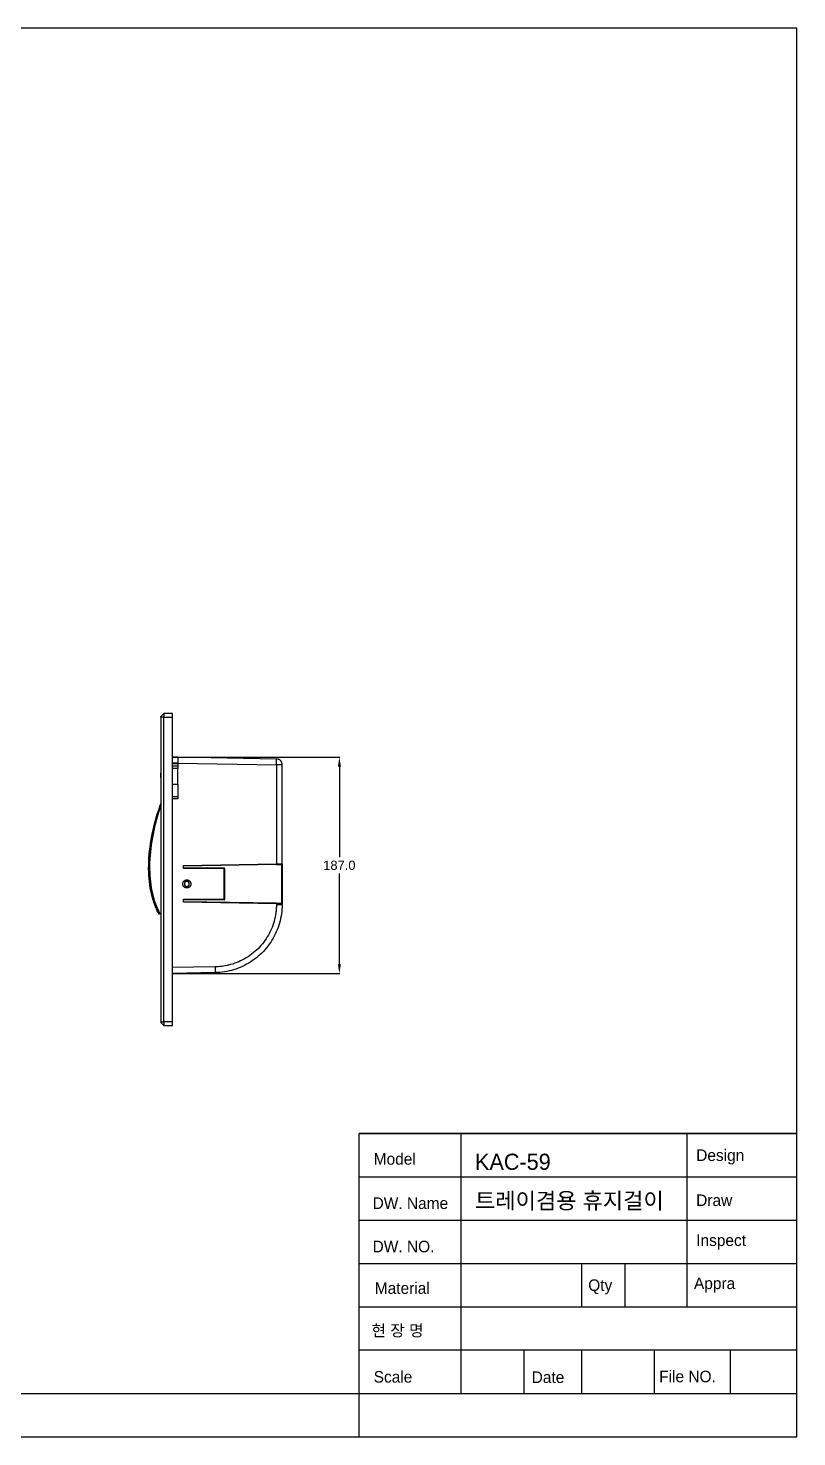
# Model space of a CAD drawing. Header units: millimetres. Extents: x 3033 to 4363, y 230 to 1450.
# Drawn here: x 3698 to 4363, y 230 to 1450 of the extents above; entities that cross this region are included whole.
import ezdxf

# ---------------------------------------------------------------- set-up
doc = ezdxf.new("R2010")
doc.units = ezdxf.units.MM
doc.header["$MEASUREMENT"] = 0
for name, color, linetype in [('____', 5, 'Continuous'), ('Default', 7, 'Continuous'), ('LAYER 10', 2, 'Continuous'), ('TEX', 70, 'Continuous')]:
    doc.layers.add(name, color=color, linetype=linetype)
doc.styles.add('Arial', font='arial.ttf')
doc.dimstyles.new('Dimension Style 01', dxfattribs={"dimtxt": 8, "dimasz": 8, "dimexe": 0.5, "dimexo": 0.5, "dimgap": 3, "dimtad": 1, "dimtih": 1, "dimtoh": 1, "dimdec": 1, "dimzin": 1, "dimdsep": 46, "dimtxsty": 'Arial', "dimcen": 0.5, "dimadec": 1, "dimazin": 0, "dimtfac": 1, "dimtdec": 1, "dimtix": 1, "dimtmove": 0, "dimatfit": 3, "dimfxl": 1, "dimtolj": 1, "dimtzin": 1, "dimarcsym": 0})

# ---------------------------------------------------------------- blocks, each defined once
blk = doc.blocks.new('*D4')
at = {"layer": 'Default', "color": 0, "lineweight": -2, "transparency": 16777216}
for p, q in [((3823.5, 818.5), (3967.8, 818.5)), ((3967.3, 810.5), (3967.3, 732)), ((3967.3, 639.4), (3967.3, 717.9)), ((3823.5, 631.4), (3967.8, 631.4))]:
    blk.add_line(p, q, dxfattribs=at)
at = {"layer": 'Default', "color": 0, "transparency": 16777216}
for points in [[(3966, 810.5), (3968.7, 810.5), (3967.3, 818.5)], [(3966, 639.4), (3968.7, 639.4), (3967.3, 631.4)]]:
    blk.add_solid(points, dxfattribs=at)
at = {"layer": 'Defpoints', "color": 0, "transparency": 16777216}
for p in [(3823, 818.5), (3823, 631.4), (3967.3, 631.4)]:
    blk.add_point(p, dxfattribs=at)
at = {"layer": 'Default', "color": 0, "transparency": 16777216, "insert": (3967.3, 725), "char_height": 8, "attachment_point": 5, "style": 'Arial'}
blk.add_mtext('\\A1;187.0', dxfattribs=at)

msp = doc.modelspace()

# ---------------------------------------------------------------- linework, layer by layer
at = {"layer": '____'}
for p, q in [((4363.09, 1449.66), (3033.09, 1449.66)), ((4363.09, 230.27), (4363.09, 1449.66)), ((3984.36, 230.27), (3984.36, 492.77)), ((3984.36, 492.77), (4363.09, 492.77)), ((4363.09, 492.77), (3984.36, 492.77)), ((3033.09, 230.27), (4363.09, 230.27))]:
    msp.add_line(p, q, dxfattribs=at)
at = {"layer": 'LAYER 10'}
for p, q in [((3812.97, 853.6), (3812.98, 853.63)), ((3812.97, 853.56), (3812.97, 853.6)), ((3812.98, 853.63), (3812.99, 853.66)), ((3812.99, 853.7), (3813, 853.73)), ((3812.99, 853.66), (3812.99, 853.7)), ((3813, 853.73), (3813.01, 853.76)), ((3813.01, 853.76), (3813.02, 853.79)), ((3813.02, 853.79), (3813.03, 853.83)), ((3813.03, 853.83), (3813.05, 853.86)), ((3813.05, 853.86), (3813.06, 853.89)), ((3813.06, 853.89), (3813.08, 853.92)), ((3813.08, 853.92), (3813.09, 853.95)), ((3813.09, 853.95), (3813.11, 853.98)), ((3813.11, 853.98), (3813.13, 854.01)), ((3813.13, 854.01), (3813.15, 854.04)), ((3813.15, 854.04), (3813.17, 854.06)), ((3813.17, 854.06), (3813.19, 854.09)), ((3813.19, 854.09), (3813.21, 854.12)), ((3813.21, 854.12), (3813.23, 854.14)), ((3813.23, 854.14), (3813.26, 854.17)), ((3813.26, 854.17), (3815.46, 856.37)), ((3813.26, 853.37), (3813.26, 854.17)), ((3815.46, 856.37), (3815.47, 853.37)), ((3822.97, 856.37), (3815.47, 856.37)), ((3822.97, 853.37), (3822.97, 856.37)), ((3812.97, 853.53), (3812.97, 853.56)), ((3812.97, 853.49), (3812.97, 853.53)), ((3812.97, 853.46), (3812.97, 853.49)), ((3812.97, 853.37), (3812.97, 853.46)), ((3812.97, 853.37), (3812.97, 589.37)), ((3813.26, 853.37), (3812.97, 853.37)), ((3813.26, 589.37), (3813.26, 853.37)), ((3815.47, 853.37), (3813.26, 853.37)), ((3815.47, 589.37), (3815.47, 853.37)), ((3815.47, 853.37), (3822.97, 853.37)), ((3822.97, 589.37), (3822.97, 853.37)), ((3827.5, 818.48), (3822.97, 818.55)), ((3822.97, 818.48), (3827.5, 818.48)), ((3912.84, 816.99), (3827.5, 818.48)), ((3827.5, 818.48), (3827.52, 817.3)), ((3827.52, 816.99), (3827.5, 813.48)), ((3827.52, 817.3), (3827.52, 817.03)), ((3827.52, 817.03), (3827.52, 817.01)), ((3827.52, 817.01), (3827.52, 816.99)), ((3827.5, 813.48), (3822.97, 813.48)), ((3822.97, 813.08), (3827.5, 813.08)), ((3822.97, 811.08), (3827.5, 811.08)), ((3827.5, 808.68), (3822.97, 808.68)), ((3827.5, 813.48), (3912.84, 811.99)), ((3827.5, 813.08), (3827.5, 813.48)), ((3827.5, 813.08), (3827.5, 811.08)), ((3827.5, 811.08), (3827.5, 808.68)), ((3827.5, 795.27), (3827.5, 808.68)), ((3912.84, 811.99), (3912.84, 816.99)), ((3913.14, 816.97), (3912.84, 816.99)), ((3917.75, 811.99), (3912.84, 811.99)), ((3912.84, 811.99), (3912.84, 726.14)), ((3913.43, 816.94), (3913.14, 816.97)), ((3913.57, 816.92), (3913.43, 816.94)), ((3913.71, 816.9), (3913.57, 816.92)), ((3913.85, 816.88), (3913.71, 816.9)), ((3913.98, 816.86), (3913.85, 816.88)), ((3914.12, 816.83), (3913.98, 816.86)), ((3914.25, 816.8), (3914.12, 816.83)), ((3914.37, 816.77), (3914.25, 816.8)), ((3914.5, 816.74), (3914.37, 816.77)), ((3914.62, 816.7), (3914.5, 816.74)), ((3914.74, 816.67), (3914.62, 816.7)), ((3914.86, 816.63), (3914.74, 816.67)), ((3914.98, 816.58), (3914.86, 816.63)), ((3915.09, 816.54), (3914.98, 816.58)), ((3915.2, 816.5), (3915.09, 816.54)), ((3915.31, 816.45), (3915.2, 816.5)), ((3915.42, 816.4), (3915.31, 816.45)), ((3915.52, 816.34), (3915.42, 816.4)), ((3915.62, 816.29), (3915.52, 816.34)), ((3915.72, 816.23), (3915.62, 816.29)), ((3915.82, 816.17), (3915.72, 816.23)), ((3915.92, 816.11), (3915.82, 816.17)), ((3916.01, 816.05), (3915.92, 816.11)), ((3916.1, 815.98), (3916.01, 816.05)), ((3916.18, 815.91), (3916.1, 815.98)), ((3916.27, 815.84), (3916.18, 815.91)), ((3916.35, 815.77), (3916.27, 815.84)), ((3916.43, 815.7), (3916.35, 815.77)), ((3916.51, 815.62), (3916.43, 815.7)), ((3916.59, 815.54), (3916.51, 815.62)), ((3916.66, 815.46), (3916.59, 815.54)), ((3916.73, 815.37), (3916.66, 815.46)), ((3916.8, 815.29), (3916.73, 815.37)), ((3916.86, 815.2), (3916.8, 815.29)), ((3916.93, 815.11), (3916.86, 815.2)), ((3916.99, 815.02), (3916.93, 815.11)), ((3917.05, 814.92), (3916.99, 815.02)), ((3917.11, 814.83), (3917.05, 814.92)), ((3917.16, 814.73), (3917.11, 814.83)), ((3917.21, 814.63), (3917.16, 814.73)), ((3917.26, 814.52), (3917.21, 814.63)), ((3917.31, 814.42), (3917.26, 814.52)), ((3917.35, 814.31), (3917.31, 814.42)), ((3917.39, 814.2), (3917.35, 814.31)), ((3917.43, 814.09), (3917.39, 814.2)), ((3917.47, 813.97), (3917.43, 814.09)), ((3917.51, 813.85), (3917.47, 813.97)), ((3917.54, 813.73), (3917.51, 813.85)), ((3917.57, 813.61), (3917.54, 813.73)), ((3917.6, 813.49), (3917.57, 813.61)), ((3917.62, 813.36), (3917.6, 813.49)), ((3917.65, 813.24), (3917.62, 813.36)), ((3917.67, 813.11), (3917.65, 813.24)), ((3917.69, 812.97), (3917.67, 813.11)), ((3917.7, 812.84), (3917.69, 812.97)), ((3917.72, 812.7), (3917.7, 812.84)), ((3917.73, 812.56), (3917.72, 812.7)), ((3917.74, 812.42), (3917.73, 812.56)), ((3917.74, 812.28), (3917.74, 812.42)), ((3917.75, 811.99), (3917.74, 812.28)), ((3917.75, 726.22), (3917.75, 811.99)), ((3812.96, 804.66), (3812.96, 804.78)), ((3812.96, 801.09), (3812.96, 804.66)), ((3812.96, 800.94), (3812.96, 801.09)), ((3822.97, 795.27), (3827.5, 795.27)), ((3827.5, 795.27), (3827.5, 784.66)), ((3822.97, 784.66), (3827.5, 784.66)), ((3827.5, 782.66), (3822.97, 782.66)), ((3827.5, 784.66), (3827.5, 782.66)), ((3809.76, 769.49), (3808.8, 766.34)), ((3808.86, 765.99), (3809.81, 769.13)), ((3809.05, 764.92), (3810.91, 771.12)), ((3810.94, 770.74), (3809.11, 764.55)), ((3810.78, 772.63), (3809.76, 769.49)), ((3809.81, 769.13), (3810.81, 772.25)), ((3812.97, 778.81), (3810.78, 772.63)), ((3810.81, 772.25), (3812.97, 778.42)), ((3810.91, 771.12), (3812.97, 777.24)), ((3812.97, 776.84), (3810.94, 770.74)), ((3806.26, 756.79), (3805.54, 753.59)), ((3805.66, 753.29), (3806.37, 756.47)), ((3807.05, 759.98), (3806.26, 756.79)), ((3806.37, 756.47), (3807.14, 759.65)), ((3806.68, 755.51), (3807.41, 758.66)), ((3807.5, 758.31), (3806.79, 755.19)), ((3807.89, 763.17), (3807.05, 759.98)), ((3807.14, 759.65), (3807.97, 762.83)), ((3807.41, 758.66), (3808.2, 761.79)), ((3808.28, 761.44), (3807.5, 758.31)), ((3808.8, 766.34), (3807.89, 763.17)), ((3807.97, 762.83), (3808.86, 765.99)), ((3808.2, 761.79), (3809.05, 764.92)), ((3809.11, 764.55), (3808.28, 761.44)), ((3803.77, 744.02), (3803.32, 740.85)), ((3804.29, 747.2), (3803.77, 744.02)), ((3803.92, 743.76), (3804.43, 746.93)), ((3804.88, 750.4), (3804.29, 747.2)), ((3804.38, 742.98), (3804.86, 746.1)), ((3804.43, 746.93), (3805.01, 750.1)), ((3805, 745.82), (3804.53, 742.71)), ((3804.86, 746.1), (3805.4, 749.23)), ((3805.54, 753.59), (3804.88, 750.4)), ((3805.53, 748.93), (3805, 745.82)), ((3805.01, 750.1), (3805.66, 753.29)), ((3805.4, 749.23), (3806.01, 752.37)), ((3806.13, 752.06), (3805.53, 748.93)), ((3806.01, 752.37), (3806.68, 755.51)), ((3806.79, 755.19), (3806.13, 752.06)), ((3802.63, 734.58), (3802.39, 731.48)), ((3802.57, 731.28), (3802.8, 734.36)), ((3802.94, 737.7), (3802.63, 734.58)), ((3802.8, 734.36), (3803.11, 737.47)), ((3803.32, 740.85), (3802.94, 737.7)), ((3803.11, 737.47), (3803.48, 740.61)), ((3803.13, 730.72), (3803.34, 733.74)), ((3803.52, 733.52), (3803.32, 730.51)), ((3803.34, 733.74), (3803.62, 736.8)), ((3803.48, 740.61), (3803.92, 743.76)), ((3803.79, 736.56), (3803.52, 733.52)), ((3803.62, 736.8), (3803.96, 739.88)), ((3804.12, 739.63), (3803.79, 736.56)), ((3803.96, 739.88), (3804.38, 742.98)), ((3804.53, 742.71), (3804.12, 739.63)), ((3802.13, 725.39), (3802.11, 722.4)), ((3802.11, 722.4), (3802.16, 719.46)), ((3802.22, 728.41), (3802.13, 725.39)), ((3802.16, 719.46), (3802.29, 716.57)), ((3802.39, 731.48), (3802.22, 728.41)), ((3802.31, 722.26), (3802.33, 725.23)), ((3802.37, 719.34), (3802.31, 722.26)), ((3802.33, 725.23), (3802.41, 728.24)), ((3802.41, 728.24), (3802.57, 731.28)), ((3802.92, 724.77), (3802.99, 727.72)), ((3802.92, 721.86), (3802.92, 724.77)), ((3802.98, 718.99), (3802.92, 721.86)), ((3802.99, 727.72), (3803.13, 730.72)), ((3803.18, 727.54), (3803.12, 724.6)), ((3803.12, 724.6), (3803.12, 721.71)), ((3803.12, 721.71), (3803.19, 718.86)), ((3803.32, 730.51), (3803.18, 727.54)), ((3832.59, 724.74), (3912.84, 726.14)), ((3912.84, 725.64), (3832.59, 724.24)), ((3832.59, 722.13), (3832.59, 724.74)), ((3867.59, 722.63), (3832.59, 722.63)), ((3867.6, 722.13), (3832.59, 722.13)), ((3867.6, 722.13), (3867.59, 722.63)), ((3867.61, 722.63), (3867.59, 722.63)), ((3868.09, 722.13), (3867.6, 722.13)), ((3867.6, 695.63), (3867.6, 722.13)), ((3867.62, 722.63), (3867.61, 722.63)), ((3867.64, 722.63), (3867.62, 722.63)), ((3867.66, 722.63), (3867.64, 722.63)), ((3867.68, 722.62), (3867.66, 722.63)), ((3867.69, 722.62), (3867.68, 722.62)), ((3867.71, 722.62), (3867.69, 722.62)), ((3867.73, 722.61), (3867.71, 722.62)), ((3867.74, 722.61), (3867.73, 722.61)), ((3867.76, 722.6), (3867.74, 722.61)), ((3867.78, 722.59), (3867.76, 722.6)), ((3867.79, 722.59), (3867.78, 722.59)), ((3867.81, 722.58), (3867.79, 722.59)), ((3867.82, 722.57), (3867.81, 722.58)), ((3867.84, 722.56), (3867.82, 722.57)), ((3867.85, 722.55), (3867.84, 722.56)), ((3867.87, 722.55), (3867.85, 722.55)), ((3867.88, 722.54), (3867.87, 722.55)), ((3867.9, 722.52), (3867.88, 722.54)), ((3867.91, 722.51), (3867.9, 722.52)), ((3867.92, 722.5), (3867.91, 722.51)), ((3867.94, 722.49), (3867.92, 722.5)), ((3867.95, 722.48), (3867.94, 722.49)), ((3867.96, 722.47), (3867.95, 722.48)), ((3867.97, 722.45), (3867.96, 722.47)), ((3867.98, 722.44), (3867.97, 722.45)), ((3867.99, 722.42), (3867.98, 722.44)), ((3868, 722.41), (3867.99, 722.42)), ((3868.01, 722.4), (3868, 722.41)), ((3868.02, 722.38), (3868.01, 722.4)), ((3868.03, 722.37), (3868.02, 722.38)), ((3868.04, 722.35), (3868.03, 722.37)), ((3868.05, 722.33), (3868.04, 722.35)), ((3868.05, 722.32), (3868.05, 722.33)), ((3868.06, 722.3), (3868.05, 722.32)), ((3868.06, 722.29), (3868.06, 722.3)), ((3868.07, 722.27), (3868.06, 722.29)), ((3868.07, 722.25), (3868.07, 722.27)), ((3868.08, 722.23), (3868.07, 722.25)), ((3868.08, 722.22), (3868.08, 722.23)), ((3868.08, 722.2), (3868.08, 722.22)), ((3868.09, 722.18), (3868.08, 722.2)), ((3868.09, 722.17), (3868.09, 722.18)), ((3868.09, 722.15), (3868.09, 722.17)), ((3868.09, 722.13), (3868.09, 722.15)), ((3868.09, 695.63), (3868.09, 722.13)), ((3912.84, 726.14), (3917.75, 726.22)), ((3912.84, 726.14), (3912.84, 726.14)), ((3912.84, 726.14), (3912.84, 725.64)), ((3912.84, 725.64), (3917, 725.71)), ((3917, 725.71), (3917.07, 725.71)), ((3917.07, 725.71), (3917.09, 725.71)), ((3917.09, 725.71), (3917.1, 725.71)), ((3917.1, 725.71), (3917.12, 725.71)), ((3917.12, 725.71), (3917.13, 725.71)), ((3917.13, 725.71), (3917.14, 725.71)), ((3917.14, 725.71), (3917.15, 725.71)), ((3917.15, 725.71), (3917.16, 725.71)), ((3917.16, 725.71), (3917.17, 725.71)), ((3917.17, 725.71), (3917.18, 725.71)), ((3917.18, 725.71), (3917.21, 725.72)), ((3917.21, 725.72), (3917.22, 725.72)), ((3917.22, 725.72), (3917.23, 725.72)), ((3917.24, 725.72), (3917.23, 725.72)), ((3917.25, 725.72), (3917.24, 725.72)), ((3917.25, 725.72), (3917.47, 725.77)), ((3917.26, 725.72), (3917.26, 692.05)), ((3917.47, 725.77), (3917.49, 725.77)), ((3917.49, 725.77), (3917.5, 725.78)), ((3917.5, 725.78), (3917.52, 725.79)), ((3917.52, 725.79), (3917.53, 725.8)), ((3917.53, 725.8), (3917.54, 725.81)), ((3917.54, 725.81), (3917.56, 725.82)), ((3917.56, 725.82), (3917.57, 725.83)), ((3917.57, 725.83), (3917.59, 725.84)), ((3917.59, 725.84), (3917.6, 725.86)), ((3917.6, 725.86), (3917.61, 725.87)), ((3917.61, 725.87), (3917.62, 725.88)), ((3917.62, 725.88), (3917.63, 725.89)), ((3917.63, 725.89), (3917.64, 725.91)), ((3917.64, 725.91), (3917.66, 725.92)), ((3917.66, 725.92), (3917.67, 725.94)), ((3917.67, 725.95), (3917.68, 725.97)), ((3917.67, 725.94), (3917.67, 725.95)), ((3917.68, 725.97), (3917.69, 725.98)), ((3917.69, 725.98), (3917.7, 726)), ((3917.7, 726), (3917.71, 726.01)), ((3917.71, 726.03), (3917.72, 726.05)), ((3917.71, 726.01), (3917.71, 726.03)), ((3917.72, 726.05), (3917.73, 726.06)), ((3917.73, 726.08), (3917.74, 726.1)), ((3917.73, 726.06), (3917.73, 726.08)), ((3917.74, 726.13), (3917.75, 726.15)), ((3917.74, 726.11), (3917.74, 726.13)), ((3917.74, 726.1), (3917.74, 726.11)), ((3917.75, 726.2), (3917.75, 726.22)), ((3917.75, 726.22), (3917.75, 691.62)), ((3917.75, 726.18), (3917.75, 726.2)), ((3917.75, 726.16), (3917.75, 726.18)), ((3917.75, 726.15), (3917.75, 726.16)), ((3802.29, 716.57), (3802.49, 713.74)), ((3802.5, 716.46), (3802.37, 719.34)), ((3802.49, 713.74), (3802.76, 710.96)), ((3802.7, 713.65), (3802.5, 716.46)), ((3802.97, 710.89), (3802.7, 713.65)), ((3802.76, 710.96), (3803.1, 708.25)), ((3803.31, 708.19), (3802.97, 710.89)), ((3803.12, 716.18), (3802.98, 718.99)), ((3803.1, 708.25), (3803.51, 705.6)), ((3803.33, 713.42), (3803.12, 716.18)), ((3803.19, 718.86), (3803.33, 716.06)), ((3803.72, 705.56), (3803.31, 708.19)), ((3803.33, 716.06), (3803.54, 713.32)), ((3803.6, 710.71), (3803.33, 713.42)), ((3803.54, 713.32), (3803.81, 710.63)), ((3803.94, 708.07), (3803.6, 710.71)), ((3803.81, 710.63), (3804.15, 708.01)), ((3804.34, 705.49), (3803.94, 708.07)), ((3804.15, 708.01), (3804.55, 705.45)), ((3831.84, 709), (3831.85, 709.12)), ((3831.84, 708.88), (3831.84, 709)), ((3831.84, 708.76), (3831.84, 708.88)), ((3831.85, 708.64), (3831.84, 708.76)), ((3831.85, 709.12), (3831.86, 709.25)), ((3831.86, 708.51), (3831.85, 708.64)), ((3831.86, 709.25), (3831.87, 709.37)), ((3831.87, 708.39), (3831.86, 708.51)), ((3831.87, 709.37), (3831.89, 709.49)), ((3831.89, 708.27), (3831.87, 708.39)), ((3831.89, 709.49), (3831.92, 709.61)), ((3831.92, 708.15), (3831.89, 708.27)), ((3831.92, 709.61), (3831.94, 709.73)), ((3831.94, 708.03), (3831.92, 708.15)), ((3831.94, 709.73), (3831.97, 709.85)), ((3831.97, 707.92), (3831.94, 708.03)), ((3831.97, 709.85), (3832.01, 709.96)), ((3832.01, 707.8), (3831.97, 707.92)), ((3832.01, 709.96), (3832.05, 710.08)), ((3832.05, 707.68), (3832.01, 707.8)), ((3832.05, 710.08), (3832.09, 710.19)), ((3832.09, 707.57), (3832.05, 707.68)), ((3832.09, 710.19), (3832.14, 710.3)), ((3832.14, 707.46), (3832.09, 707.57)), ((3832.14, 710.3), (3832.19, 710.42)), ((3832.19, 707.35), (3832.14, 707.46)), ((3832.19, 710.42), (3832.25, 710.52)), ((3832.25, 707.24), (3832.19, 707.35)), ((3832.25, 710.52), (3832.31, 710.63)), ((3832.31, 710.63), (3832.37, 710.74)), ((3832.37, 710.74), (3832.44, 710.84)), ((3832.44, 710.84), (3832.51, 710.94)), ((3832.51, 710.94), (3832.58, 711.04)), ((3832.58, 711.04), (3832.66, 711.13)), ((3832.66, 711.13), (3832.74, 711.22)), ((3832.74, 711.22), (3832.82, 711.31)), ((3832.82, 711.31), (3832.91, 711.4)), ((3832.91, 711.4), (3833, 711.48)), ((3833, 711.48), (3833.09, 711.56)), ((3833.09, 711.56), (3833.18, 711.64)), ((3833.18, 711.64), (3833.28, 711.71)), ((3833.2, 709.11), (3833.19, 709.03)), ((3833.19, 709.03), (3833.19, 708.96)), ((3833.19, 708.96), (3833.19, 708.88)), ((3833.19, 708.88), (3833.19, 708.81)), ((3833.19, 708.81), (3833.19, 708.73)), ((3833.19, 708.73), (3833.2, 708.66)), ((3833.21, 709.18), (3833.2, 709.11)), ((3833.2, 708.66), (3833.21, 708.58)), ((3833.22, 709.25), (3833.21, 709.18)), ((3833.21, 708.58), (3833.22, 708.51)), ((3833.24, 709.33), (3833.22, 709.25)), ((3833.22, 708.51), (3833.24, 708.44)), ((3833.25, 709.4), (3833.24, 709.33)), ((3833.24, 708.44), (3833.25, 708.37)), ((3833.27, 709.47), (3833.25, 709.4)), ((3833.25, 708.37), (3833.27, 708.29)), ((3833.29, 709.55), (3833.27, 709.47)), ((3833.27, 708.29), (3833.29, 708.22)), ((3833.28, 711.71), (3833.38, 711.78)), ((3833.32, 709.62), (3833.29, 709.55)), ((3833.29, 708.22), (3833.32, 708.15)), ((3833.35, 709.69), (3833.32, 709.62)), ((3833.32, 708.15), (3833.34, 708.08)), ((3833.34, 708.08), (3833.37, 708.02)), ((3833.38, 709.76), (3833.35, 709.69)), ((3833.37, 708.02), (3833.4, 707.95)), ((3833.38, 711.78), (3833.48, 711.85)), ((3833.41, 709.82), (3833.38, 709.76)), ((3833.4, 707.95), (3833.44, 707.88)), ((3833.44, 709.89), (3833.41, 709.82)), ((3833.48, 709.96), (3833.44, 709.89)), ((3833.44, 707.88), (3833.47, 707.82)), ((3833.47, 707.82), (3833.51, 707.75)), ((3833.48, 711.85), (3833.59, 711.91)), ((3833.52, 710.02), (3833.48, 709.96)), ((3833.51, 707.75), (3833.55, 707.69)), ((3833.56, 710.08), (3833.52, 710.02)), ((3833.55, 707.69), (3833.59, 707.63)), ((3833.6, 710.14), (3833.56, 710.08)), ((3833.59, 711.91), (3833.7, 711.97)), ((3833.59, 707.63), (3833.64, 707.57)), ((3833.64, 710.2), (3833.6, 710.14)), ((3833.69, 710.26), (3833.64, 710.2)), ((3833.64, 707.57), (3833.68, 707.51)), ((3833.68, 707.51), (3833.73, 707.46)), ((3833.74, 710.32), (3833.69, 710.26)), ((3833.7, 711.97), (3833.8, 712.03)), ((3833.73, 707.46), (3833.78, 707.4)), ((3833.79, 710.37), (3833.74, 710.32)), ((3833.78, 707.4), (3833.83, 707.35)), ((3833.85, 710.43), (3833.79, 710.37)), ((3833.8, 712.03), (3833.92, 712.08)), ((3833.83, 707.35), (3833.89, 707.3)), ((3833.9, 710.48), (3833.85, 710.43)), ((3833.89, 707.3), (3833.94, 707.25)), ((3833.96, 710.53), (3833.9, 710.48)), ((3833.92, 712.08), (3834.03, 712.13)), ((3834.02, 710.58), (3833.96, 710.53)), ((3834.08, 710.62), (3834.02, 710.58)), ((3834.03, 712.13), (3834.14, 712.17)), ((3834.14, 710.66), (3834.08, 710.62)), ((3834.14, 712.17), (3834.26, 712.21)), ((3834.2, 710.7), (3834.14, 710.66)), ((3834.26, 710.74), (3834.2, 710.7)), ((3834.26, 712.21), (3834.37, 712.25)), ((3834.33, 710.78), (3834.26, 710.74)), ((3834.4, 710.81), (3834.33, 710.78)), ((3834.37, 712.25), (3834.49, 712.28)), ((3834.46, 710.84), (3834.4, 710.81)), ((3834.53, 710.87), (3834.46, 710.84)), ((3834.49, 712.28), (3834.61, 712.3)), ((3834.6, 710.9), (3834.53, 710.87)), ((3834.67, 710.93), (3834.6, 710.9)), ((3834.61, 712.3), (3834.73, 712.33)), ((3834.75, 710.95), (3834.67, 710.93)), ((3834.73, 712.33), (3834.85, 712.35)), ((3834.82, 710.97), (3834.75, 710.95)), ((3834.89, 710.98), (3834.82, 710.97)), ((3834.85, 712.35), (3834.97, 712.36)), ((3834.97, 711), (3834.89, 710.98)), ((3834.97, 712.36), (3835.1, 712.37)), ((3835.04, 711.01), (3834.97, 711)), ((3835.11, 711.02), (3835.04, 711.01)), ((3835.1, 712.37), (3835.22, 712.38)), ((3835.19, 711.03), (3835.11, 711.02)), ((3835.26, 711.03), (3835.19, 711.03)), ((3835.22, 712.38), (3835.34, 712.38)), ((3835.34, 711.03), (3835.26, 711.03)), ((3835.34, 712.38), (3835.46, 712.38)), ((3835.41, 711.03), (3835.34, 711.03)), ((3835.49, 711.03), (3835.41, 711.03)), ((3835.46, 712.38), (3835.58, 712.37)), ((3835.56, 711.02), (3835.49, 711.03)), ((3835.64, 711.01), (3835.56, 711.02)), ((3835.58, 712.37), (3835.71, 712.36)), ((3835.71, 711), (3835.64, 711.01)), ((3835.71, 712.36), (3835.83, 712.35)), ((3835.79, 710.98), (3835.71, 711)), ((3835.86, 710.97), (3835.79, 710.98)), ((3835.83, 712.35), (3835.95, 712.33)), ((3835.93, 710.95), (3835.86, 710.97)), ((3836, 710.93), (3835.93, 710.95)), ((3835.95, 712.33), (3836.07, 712.3)), ((3836.07, 710.9), (3836, 710.93)), ((3836.07, 712.3), (3836.19, 712.28)), ((3836.14, 710.87), (3836.07, 710.9)), ((3836.21, 710.84), (3836.14, 710.87)), ((3836.19, 712.28), (3836.3, 712.25)), ((3836.28, 710.81), (3836.21, 710.84)), ((3836.35, 710.78), (3836.28, 710.81)), ((3836.3, 712.25), (3836.42, 712.21)), ((3836.41, 710.74), (3836.35, 710.78)), ((3836.48, 710.7), (3836.41, 710.74)), ((3836.42, 712.21), (3836.54, 712.17)), ((3836.54, 710.66), (3836.48, 710.7)), ((3836.54, 712.17), (3836.65, 712.13)), ((3836.6, 710.62), (3836.54, 710.66)), ((3836.66, 710.58), (3836.6, 710.62)), ((3836.65, 712.13), (3836.76, 712.08)), ((3836.72, 710.53), (3836.66, 710.58)), ((3836.78, 710.48), (3836.72, 710.53)), ((3836.74, 707.25), (3836.79, 707.3)), ((3836.76, 712.08), (3836.87, 712.03)), ((3836.83, 710.43), (3836.78, 710.48)), ((3836.79, 707.3), (3836.85, 707.35)), ((3836.89, 710.37), (3836.83, 710.43)), ((3836.85, 707.35), (3836.9, 707.4)), ((3836.87, 712.03), (3836.98, 711.97)), ((3836.94, 710.32), (3836.89, 710.37)), ((3836.9, 707.4), (3836.95, 707.46)), ((3836.99, 710.26), (3836.94, 710.32)), ((3836.95, 707.46), (3837, 707.51)), ((3836.98, 711.97), (3837.09, 711.91)), ((3837.03, 710.2), (3836.99, 710.26)), ((3837, 707.51), (3837.04, 707.57)), ((3837.08, 710.14), (3837.03, 710.2)), ((3837.04, 707.57), (3837.09, 707.63)), ((3837.12, 710.08), (3837.08, 710.14)), ((3837.09, 711.91), (3837.19, 711.85)), ((3837.09, 707.63), (3837.13, 707.69)), ((3837.16, 710.02), (3837.12, 710.08)), ((3837.13, 707.69), (3837.17, 707.75)), ((3837.2, 709.96), (3837.16, 710.02)), ((3837.17, 707.75), (3837.21, 707.82)), ((3837.19, 711.85), (3837.3, 711.78)), ((3837.24, 709.89), (3837.2, 709.96)), ((3837.21, 707.82), (3837.24, 707.88)), ((3837.27, 709.82), (3837.24, 709.89)), ((3837.24, 707.88), (3837.28, 707.95)), ((3837.3, 709.76), (3837.27, 709.82)), ((3837.28, 707.95), (3837.31, 708.02)), ((3837.3, 711.78), (3837.4, 711.71)), ((3837.33, 709.69), (3837.3, 709.76)), ((3837.31, 708.02), (3837.34, 708.08)), ((3837.36, 709.62), (3837.33, 709.69)), ((3837.34, 708.08), (3837.36, 708.15)), ((3837.38, 709.55), (3837.36, 709.62)), ((3837.36, 708.15), (3837.39, 708.22)), ((3837.41, 709.47), (3837.38, 709.55)), ((3837.39, 708.22), (3837.41, 708.29)), ((3837.4, 711.71), (3837.49, 711.64)), ((3837.43, 709.4), (3837.41, 709.47)), ((3837.41, 708.29), (3837.43, 708.37)), ((3837.44, 709.33), (3837.43, 709.4)), ((3837.43, 708.37), (3837.44, 708.44)), ((3837.46, 709.25), (3837.44, 709.33)), ((3837.44, 708.44), (3837.46, 708.51)), ((3837.47, 709.18), (3837.46, 709.25)), ((3837.46, 708.51), (3837.47, 708.58)), ((3837.48, 709.11), (3837.47, 709.18)), ((3837.47, 708.58), (3837.48, 708.66)), ((3837.48, 709.03), (3837.48, 709.11)), ((3837.49, 708.96), (3837.48, 709.03)), ((3837.48, 708.73), (3837.49, 708.81)), ((3837.48, 708.66), (3837.48, 708.73)), ((3837.49, 711.64), (3837.59, 711.56)), ((3837.49, 708.88), (3837.49, 708.96)), ((3837.49, 708.81), (3837.49, 708.88)), ((3837.59, 711.56), (3837.68, 711.48)), ((3837.68, 711.48), (3837.77, 711.4)), ((3837.77, 711.4), (3837.86, 711.31)), ((3837.86, 711.31), (3837.94, 711.22)), ((3837.94, 711.22), (3838.02, 711.13)), ((3838.02, 711.13), (3838.1, 711.04)), ((3838.1, 711.04), (3838.17, 710.94)), ((3838.17, 710.94), (3838.24, 710.84)), ((3838.24, 710.84), (3838.31, 710.74)), ((3838.31, 710.74), (3838.37, 710.63)), ((3838.37, 710.63), (3838.43, 710.52)), ((3838.45, 707.27), (3838.39, 707.17)), ((3838.43, 710.52), (3838.48, 710.42)), ((3838.5, 707.38), (3838.45, 707.27)), ((3838.48, 710.42), (3838.54, 710.3)), ((3838.55, 707.49), (3838.5, 707.38)), ((3838.54, 710.3), (3838.58, 710.19)), ((3838.6, 707.6), (3838.55, 707.49)), ((3838.58, 710.19), (3838.63, 710.08)), ((3838.64, 707.71), (3838.6, 707.6)), ((3838.63, 710.08), (3838.67, 709.96)), ((3838.68, 707.82), (3838.64, 707.71)), ((3838.67, 709.96), (3838.7, 709.85)), ((3838.71, 707.94), (3838.68, 707.82)), ((3838.7, 709.85), (3838.74, 709.73)), ((3838.74, 708.05), (3838.71, 707.94)), ((3838.74, 709.73), (3838.76, 709.61)), ((3838.77, 708.17), (3838.74, 708.05)), ((3838.76, 709.61), (3838.79, 709.49)), ((3838.79, 708.29), (3838.77, 708.17)), ((3838.79, 709.49), (3838.81, 709.37)), ((3838.81, 708.4), (3838.79, 708.29)), ((3838.81, 709.37), (3838.82, 709.25)), ((3838.82, 708.52), (3838.81, 708.4)), ((3838.82, 709.25), (3838.83, 709.12)), ((3838.83, 708.64), (3838.82, 708.52)), ((3838.83, 709.12), (3838.84, 709)), ((3838.84, 708.76), (3838.83, 708.64)), ((3838.84, 709), (3838.84, 708.88)), ((3838.84, 708.88), (3838.84, 708.76)), ((3803.51, 705.6), (3803.98, 703.01)), ((3804.19, 702.99), (3803.72, 705.56)), ((3803.98, 703.01), (3804.53, 700.5)), ((3804.73, 700.5), (3804.19, 702.99)), ((3804.81, 702.98), (3804.34, 705.49)), ((3804.53, 700.5), (3805.13, 698.06)), ((3804.55, 705.45), (3805.02, 702.95)), ((3805.34, 698.07), (3804.73, 700.5)), ((3805.34, 700.53), (3804.81, 702.98)), ((3805.02, 702.95), (3805.55, 700.52)), ((3805.13, 698.06), (3805.8, 695.7)), ((3805.94, 698.16), (3805.34, 700.53)), ((3806.01, 695.73), (3805.34, 698.07)), ((3805.55, 700.52), (3806.14, 698.17)), ((3805.8, 695.7), (3806.54, 693.42)), ((3806.59, 695.86), (3805.94, 698.16)), ((3806.73, 693.46), (3806.01, 695.73)), ((3806.14, 698.17), (3806.8, 695.89)), ((3807.31, 693.64), (3806.59, 695.86)), ((3806.8, 695.89), (3807.5, 693.68)), ((3832.31, 707.13), (3832.25, 707.24)), ((3832.37, 707.03), (3832.31, 707.13)), ((3832.44, 706.92), (3832.37, 707.03)), ((3832.51, 706.82), (3832.44, 706.92)), ((3832.58, 706.73), (3832.51, 706.82)), ((3832.66, 706.63), (3832.58, 706.73)), ((3832.59, 693.02), (3832.59, 695.63)), ((3832.59, 695.63), (3867.6, 695.63)), ((3867.59, 695.13), (3832.59, 695.13)), ((3832.74, 706.54), (3832.66, 706.63)), ((3832.82, 706.45), (3832.74, 706.54)), ((3832.91, 706.36), (3832.82, 706.45)), ((3833, 706.28), (3832.91, 706.36)), ((3833.09, 706.2), (3833, 706.28)), ((3833.18, 706.12), (3833.09, 706.2)), ((3833.28, 706.05), (3833.18, 706.12)), ((3833.38, 705.98), (3833.28, 706.05)), ((3833.48, 705.91), (3833.38, 705.98)), ((3833.59, 705.85), (3833.48, 705.91)), ((3833.7, 705.79), (3833.59, 705.85)), ((3833.8, 705.74), (3833.7, 705.79)), ((3833.92, 705.68), (3833.8, 705.74)), ((3834.03, 705.64), (3833.92, 705.68)), ((3833.94, 707.25), (3834, 707.2)), ((3834, 707.2), (3834.06, 707.15)), ((3834.14, 705.59), (3834.03, 705.64)), ((3834.06, 707.15), (3834.12, 707.11)), ((3834.12, 707.11), (3834.18, 707.07)), ((3834.26, 705.55), (3834.14, 705.59)), ((3834.18, 707.07), (3834.24, 707.03)), ((3834.24, 707.03), (3834.31, 706.99)), ((3834.37, 705.52), (3834.26, 705.55)), ((3834.31, 706.99), (3834.37, 706.96)), ((3834.37, 706.96), (3834.44, 706.93)), ((3834.49, 705.48), (3834.37, 705.52)), ((3834.44, 706.93), (3834.51, 706.9)), ((3834.61, 705.46), (3834.49, 705.48)), ((3834.51, 706.9), (3834.58, 706.87)), ((3834.58, 706.87), (3834.65, 706.85)), ((3834.73, 705.43), (3834.61, 705.46)), ((3834.65, 706.85), (3834.72, 706.82)), ((3834.72, 706.82), (3834.79, 706.8)), ((3834.85, 705.41), (3834.73, 705.43)), ((3834.79, 706.8), (3834.86, 706.78)), ((3834.97, 705.4), (3834.85, 705.41)), ((3834.86, 706.78), (3834.93, 706.77)), ((3834.93, 706.77), (3835.01, 706.76)), ((3835.1, 705.39), (3834.97, 705.4)), ((3835.01, 706.76), (3835.08, 706.75)), ((3835.08, 706.75), (3835.15, 706.74)), ((3835.22, 705.38), (3835.1, 705.39)), ((3835.15, 706.74), (3835.23, 706.73)), ((3835.34, 705.38), (3835.22, 705.38)), ((3835.23, 706.73), (3835.3, 706.73)), ((3835.3, 706.73), (3835.38, 706.73)), ((3835.46, 705.38), (3835.34, 705.38)), ((3835.38, 706.73), (3835.45, 706.73)), ((3835.45, 706.73), (3835.52, 706.74)), ((3835.58, 705.39), (3835.46, 705.38)), ((3835.52, 706.74), (3835.6, 706.75)), ((3835.7, 705.4), (3835.58, 705.39)), ((3835.6, 706.75), (3835.67, 706.76)), ((3835.67, 706.76), (3835.74, 706.77)), ((3835.82, 705.41), (3835.7, 705.4)), ((3835.74, 706.77), (3835.82, 706.78)), ((3835.82, 706.78), (3835.89, 706.8)), ((3835.93, 705.43), (3835.82, 705.41)), ((3835.89, 706.8), (3835.96, 706.82)), ((3836.05, 705.45), (3835.93, 705.43)), ((3835.96, 706.82), (3836.03, 706.85)), ((3836.03, 706.85), (3836.1, 706.87)), ((3836.17, 705.48), (3836.05, 705.45)), ((3836.1, 706.87), (3836.17, 706.9)), ((3836.17, 706.9), (3836.24, 706.93)), ((3836.28, 705.51), (3836.17, 705.48)), ((3836.24, 706.93), (3836.31, 706.96)), ((3836.4, 705.54), (3836.28, 705.51)), ((3836.31, 706.96), (3836.37, 706.99)), ((3836.37, 706.99), (3836.44, 707.03)), ((3836.51, 705.58), (3836.4, 705.54)), ((3836.44, 707.03), (3836.5, 707.07)), ((3836.5, 707.07), (3836.56, 707.11)), ((3836.62, 705.62), (3836.51, 705.58)), ((3836.56, 707.11), (3836.62, 707.15)), ((3836.62, 707.15), (3836.68, 707.2)), ((3836.73, 705.67), (3836.62, 705.62)), ((3836.68, 707.2), (3836.74, 707.25)), ((3836.84, 705.72), (3836.73, 705.67)), ((3836.95, 705.77), (3836.84, 705.72)), ((3837.05, 705.83), (3836.95, 705.77)), ((3837.16, 705.89), (3837.05, 705.83)), ((3837.26, 705.95), (3837.16, 705.89)), ((3837.36, 706.02), (3837.26, 705.95)), ((3837.45, 706.09), (3837.36, 706.02)), ((3837.55, 706.17), (3837.45, 706.09)), ((3837.64, 706.24), (3837.55, 706.17)), ((3837.73, 706.32), (3837.64, 706.24)), ((3837.81, 706.41), (3837.73, 706.32)), ((3837.9, 706.49), (3837.81, 706.41)), ((3837.98, 706.58), (3837.9, 706.49)), ((3838.05, 706.67), (3837.98, 706.58)), ((3838.13, 706.77), (3838.05, 706.67)), ((3838.2, 706.86), (3838.13, 706.77)), ((3838.27, 706.96), (3838.2, 706.86)), ((3838.33, 707.06), (3838.27, 706.96)), ((3838.39, 707.17), (3838.33, 707.06)), ((3867.6, 695.63), (3867.59, 695.13)), ((3867.59, 695.13), (3867.61, 695.13)), ((3868.09, 695.63), (3867.6, 695.63)), ((3867.61, 695.13), (3867.62, 695.13)), ((3867.62, 695.13), (3867.64, 695.13)), ((3867.64, 695.13), (3867.66, 695.14)), ((3867.66, 695.14), (3867.68, 695.14)), ((3867.68, 695.14), (3867.69, 695.14)), ((3867.69, 695.14), (3867.71, 695.15)), ((3867.71, 695.15), (3867.73, 695.15)), ((3867.73, 695.15), (3867.74, 695.16)), ((3867.74, 695.16), (3867.76, 695.16)), ((3867.76, 695.16), (3867.78, 695.17)), ((3867.78, 695.17), (3867.79, 695.17)), ((3867.79, 695.17), (3867.81, 695.18)), ((3867.81, 695.18), (3867.82, 695.19)), ((3867.82, 695.19), (3867.84, 695.2)), ((3867.84, 695.2), (3867.85, 695.21)), ((3867.85, 695.21), (3867.87, 695.22)), ((3867.87, 695.22), (3867.88, 695.23)), ((3867.88, 695.23), (3867.9, 695.24)), ((3867.9, 695.24), (3867.91, 695.25)), ((3867.91, 695.25), (3867.92, 695.26)), ((3867.92, 695.26), (3867.94, 695.27)), ((3867.94, 695.27), (3867.95, 695.28)), ((3867.95, 695.28), (3867.96, 695.3)), ((3867.96, 695.3), (3867.97, 695.31)), ((3867.97, 695.31), (3867.98, 695.32)), ((3867.98, 695.32), (3867.99, 695.34)), ((3867.99, 695.34), (3868, 695.35)), ((3868, 695.35), (3868.01, 695.37)), ((3868.01, 695.37), (3868.02, 695.38)), ((3868.02, 695.38), (3868.03, 695.4)), ((3868.03, 695.4), (3868.04, 695.41)), ((3868.04, 695.41), (3868.05, 695.43)), ((3868.05, 695.44), (3868.06, 695.46)), ((3868.05, 695.43), (3868.05, 695.44)), ((3868.06, 695.48), (3868.07, 695.49)), ((3868.06, 695.46), (3868.06, 695.48)), ((3868.07, 695.51), (3868.08, 695.53)), ((3868.07, 695.49), (3868.07, 695.51)), ((3868.08, 695.56), (3868.09, 695.58)), ((3868.08, 695.54), (3868.08, 695.56)), ((3868.08, 695.53), (3868.08, 695.54)), ((3868.09, 695.61), (3868.09, 695.63)), ((3868.09, 695.6), (3868.09, 695.61)), ((3868.09, 695.58), (3868.09, 695.6)), ((3806.54, 693.42), (3807.33, 691.21)), ((3807.52, 691.27), (3806.73, 693.46)), ((3808.07, 691.5), (3807.31, 693.64)), ((3807.33, 691.21), (3807.74, 690.14)), ((3807.5, 693.68), (3808.27, 691.55)), ((3807.93, 690.2), (3807.52, 691.27)), ((3807.74, 690.14), (3808.17, 689.09)), ((3808.36, 689.16), (3807.93, 690.2)), ((3808.48, 690.45), (3808.07, 691.5)), ((3808.17, 689.09), (3808.62, 688.05)), ((3808.27, 691.55), (3808.67, 690.52)), ((3808.8, 688.13), (3808.36, 689.16)), ((3808.9, 689.43), (3808.48, 690.45)), ((3808.62, 688.05), (3809.08, 687.04)), ((3808.67, 690.52), (3809.08, 689.5)), ((3809.26, 687.13), (3808.8, 688.13)), ((3809.33, 688.43), (3808.9, 689.43)), ((3809.08, 689.5), (3809.51, 688.51)), ((3809.08, 687.04), (3809.26, 687.13)), ((3809.52, 686.11), (3809.08, 687.04)), ((3809.26, 687.13), (3809.77, 687.45)), ((3810.36, 684.87), (3809.26, 687.13)), ((3809.77, 687.45), (3809.33, 688.43)), ((3809.51, 688.51), (3809.95, 687.53)), ((3809.74, 685.64), (3809.52, 686.11)), ((3810.22, 684.69), (3809.74, 685.64)), ((3809.95, 687.53), (3809.77, 687.45)), ((3809.77, 687.45), (3810.87, 685.19)), ((3809.95, 687.53), (3810.32, 686.74)), ((3810.49, 684.15), (3810.22, 684.69)), ((3810.32, 686.74), (3810.37, 686.63)), ((3811.53, 682.65), (3810.36, 684.87)), ((3810.37, 686.63), (3810.37, 686.63)), ((3810.37, 686.63), (3810.42, 686.53)), ((3810.42, 686.53), (3810.42, 686.53)), ((3810.42, 686.53), (3810.47, 686.43)), ((3810.47, 686.43), (3810.48, 686.42)), ((3810.48, 686.42), (3810.52, 686.33)), ((3810.62, 683.9), (3810.49, 684.15)), ((3810.52, 686.33), (3810.73, 685.9)), ((3810.79, 683.59), (3810.62, 683.9)), ((3810.73, 685.9), (3811.26, 684.86)), ((3810.98, 683.23), (3810.79, 683.59)), ((3810.87, 685.19), (3812.04, 682.97)), ((3811.08, 683.03), (3810.98, 683.23)), ((3811.16, 682.89), (3811.08, 683.03)), ((3811.19, 682.84), (3811.16, 682.89)), ((3811.26, 684.86), (3811.53, 684.33)), ((3811.53, 684.33), (3812.11, 683.24)), ((3812.04, 682.97), (3811.53, 682.65)), ((3812.05, 682.98), (3812.04, 682.97)), ((3812.06, 682.98), (3812.05, 682.98)), ((3812.05, 682.98), (3812.05, 682.98)), ((3812.07, 682.99), (3812.06, 682.99)), ((3812.06, 682.99), (3812.06, 682.98)), ((3812.08, 683), (3812.07, 683)), ((3812.07, 683), (3812.07, 682.99)), ((3812.09, 683.01), (3812.08, 683.01)), ((3812.08, 683.01), (3812.08, 683)), ((3812.1, 683.02), (3812.09, 683.02)), ((3812.09, 683.02), (3812.09, 683.01)), ((3812.11, 683.04), (3812.1, 683.03)), ((3812.1, 683.03), (3812.1, 683.03)), ((3812.1, 683.03), (3812.1, 683.02)), ((3812.11, 683.24), (3812.11, 683.23)), ((3812.11, 683.23), (3812.12, 683.23)), ((3812.12, 683.06), (3812.11, 683.05)), ((3812.11, 683.05), (3812.11, 683.05)), ((3812.11, 683.05), (3812.11, 683.04)), ((3812.12, 683.23), (3812.12, 683.22)), ((3812.12, 683.22), (3812.12, 683.21)), ((3812.12, 683.21), (3812.12, 683.21)), ((3812.12, 683.21), (3812.13, 683.2)), ((3812.13, 683.08), (3812.12, 683.08)), ((3812.12, 683.08), (3812.12, 683.07)), ((3812.12, 683.07), (3812.12, 683.06)), ((3812.12, 683.06), (3812.12, 683.06)), ((3812.13, 683.2), (3812.13, 683.19)), ((3812.13, 683.19), (3812.13, 683.19)), ((3812.13, 683.19), (3812.13, 683.18)), ((3812.13, 683.18), (3812.13, 683.17)), ((3812.13, 683.17), (3812.13, 683.17)), ((3812.13, 683.17), (3812.13, 683.16)), ((3812.13, 683.16), (3812.13, 683.15)), ((3812.13, 683.15), (3812.13, 683.15)), ((3812.13, 683.15), (3812.13, 683.14)), ((3812.13, 683.14), (3812.13, 683.13)), ((3812.13, 683.13), (3812.13, 683.12)), ((3812.13, 683.12), (3812.13, 683.12)), ((3812.13, 683.12), (3812.13, 683.11)), ((3812.13, 683.11), (3812.13, 683.1)), ((3812.13, 683.1), (3812.13, 683.1)), ((3812.13, 683.1), (3812.13, 683.09)), ((3812.13, 683.09), (3812.13, 683.08)), ((3912.84, 692.12), (3832.59, 693.52)), ((3912.84, 691.62), (3832.59, 693.02)), ((3912.33, 683.71), (3912.05, 681.88)), ((3912.27, 683.24), (3912.17, 682.6)), ((3912.36, 683.89), (3912.27, 683.25)), ((3912.55, 685.55), (3912.33, 683.71)), ((3912.44, 684.54), (3912.36, 683.9)), ((3912.52, 685.19), (3912.44, 684.55)), ((3912.58, 685.85), (3912.52, 685.2)), ((3912.71, 687.39), (3912.55, 685.55)), ((3912.64, 686.5), (3912.58, 685.85)), ((3912.69, 687.15), (3912.64, 686.5)), ((3912.74, 687.81), (3912.69, 687.15)), ((3912.81, 689.23), (3912.71, 687.39)), ((3912.77, 688.46), (3912.74, 687.81)), ((3912.8, 689.12), (3912.77, 688.46)), ((3912.84, 691.08), (3912.81, 689.23)), ((3916.94, 692.05), (3912.84, 692.12)), ((3912.84, 692.12), (3912.84, 691.62)), ((3914.72, 691.59), (3912.84, 691.62)), ((3917.75, 691.62), (3912.84, 691.62)), ((3912.84, 691.62), (3912.84, 691.57)), ((3912.84, 691.57), (3912.84, 691.08)), ((3912.84, 691.08), (3914.21, 691.08)), ((3914.21, 691.08), (3915, 691.08)), ((3917.75, 691.55), (3914.72, 691.59)), ((3915, 691.08), (3916.52, 691.08)), ((3916.52, 691.08), (3916.96, 691.08)), ((3917.19, 682.96), (3916.87, 680.95)), ((3916.96, 692.05), (3916.94, 692.05)), ((3916.99, 692.05), (3916.96, 692.05)), ((3916.96, 691.08), (3917.37, 691.08)), ((3917.07, 692.05), (3916.99, 692.05)), ((3917.1, 692.05), (3917.07, 692.05)), ((3917.07, 692.05), (3917.07, 692.05)), ((3917.12, 692.05), (3917.1, 692.05)), ((3917.13, 692.05), (3917.12, 692.05)), ((3917.15, 692.05), (3917.13, 692.05)), ((3917.17, 692.05), (3917.15, 692.05)), ((3917.15, 692.05), (3917.15, 692.05)), ((3917.21, 692.05), (3917.17, 692.05)), ((3917.17, 692.05), (3917.17, 692.05)), ((3917.43, 684.98), (3917.19, 682.96)), ((3917.23, 692.05), (3917.21, 692.05)), ((3917.24, 692.05), (3917.23, 692.05)), ((3917.24, 692.05), (3917.25, 692.05)), ((3917.25, 692.05), (3917.48, 691.99)), ((3917.37, 691.08), (3917.75, 691.08)), ((3917.61, 687.01), (3917.43, 684.98)), ((3917.48, 691.99), (3917.5, 691.98)), ((3917.5, 691.98), (3917.51, 691.97)), ((3917.51, 691.97), (3917.53, 691.96)), ((3917.53, 691.96), (3917.54, 691.95)), ((3917.54, 691.95), (3917.55, 691.94)), ((3917.55, 691.94), (3917.57, 691.93)), ((3917.57, 691.93), (3917.58, 691.92)), ((3917.58, 691.92), (3917.59, 691.91)), ((3917.59, 691.91), (3917.61, 691.9)), ((3917.61, 691.9), (3917.62, 691.88)), ((3917.72, 689.04), (3917.61, 687.01)), ((3917.62, 691.88), (3917.63, 691.87)), ((3917.63, 691.87), (3917.64, 691.86)), ((3917.64, 691.86), (3917.65, 691.84)), ((3917.65, 691.84), (3917.66, 691.83)), ((3917.66, 691.83), (3917.67, 691.82)), ((3917.67, 691.82), (3917.68, 691.8)), ((3917.68, 691.8), (3917.69, 691.79)), ((3917.69, 691.79), (3917.7, 691.77)), ((3917.7, 691.77), (3917.7, 691.76)), ((3917.7, 691.76), (3917.71, 691.74)), ((3917.71, 691.74), (3917.72, 691.72)), ((3917.71, 691.74), (3917.75, 691.62)), ((3917.72, 691.72), (3917.72, 691.71)), ((3917.72, 691.71), (3917.73, 691.69)), ((3917.75, 691.08), (3917.72, 689.04)), ((3917.73, 691.69), (3917.73, 691.67)), ((3917.73, 691.67), (3917.74, 691.66)), ((3917.74, 691.66), (3917.74, 691.64)), ((3917.74, 691.64), (3917.74, 691.62)), ((3917.75, 691.62), (3917.75, 691.57)), ((3917.75, 691.08), (3917.75, 691.55)), ((3811.2, 682.82), (3811.19, 682.84)), ((3811.21, 682.8), (3811.2, 682.82)), ((3811.2, 682.82), (3811.2, 682.82)), ((3811.24, 682.74), (3811.21, 682.8)), ((3811.21, 682.8), (3811.21, 682.8)), ((3811.25, 682.73), (3811.24, 682.74)), ((3811.27, 682.7), (3811.25, 682.73)), ((3811.25, 682.73), (3811.25, 682.73)), ((3811.28, 682.69), (3811.27, 682.7)), ((3811.28, 682.68), (3811.28, 682.69)), ((3811.29, 682.68), (3811.28, 682.68)), ((3811.3, 682.67), (3811.29, 682.68)), ((3811.29, 682.68), (3811.29, 682.68)), ((3811.31, 682.66), (3811.3, 682.67)), ((3811.3, 682.67), (3811.3, 682.67)), ((3811.32, 682.65), (3811.31, 682.66)), ((3811.31, 682.66), (3811.31, 682.66)), ((3811.33, 682.65), (3811.32, 682.65)), ((3811.32, 682.65), (3811.32, 682.65)), ((3811.34, 682.64), (3811.33, 682.65)), ((3811.35, 682.64), (3811.34, 682.64)), ((3811.34, 682.64), (3811.34, 682.64)), ((3811.36, 682.64), (3811.35, 682.64)), ((3811.36, 682.63), (3811.36, 682.64)), ((3811.37, 682.63), (3811.36, 682.63)), ((3811.38, 682.63), (3811.37, 682.63)), ((3811.39, 682.63), (3811.38, 682.63)), ((3811.38, 682.63), (3811.38, 682.63)), ((3811.4, 682.63), (3811.39, 682.63)), ((3811.41, 682.62), (3811.4, 682.63)), ((3811.4, 682.63), (3811.4, 682.63)), ((3811.42, 682.62), (3811.41, 682.62)), ((3811.43, 682.62), (3811.42, 682.62)), ((3811.42, 682.62), (3811.42, 682.62)), ((3811.44, 682.62), (3811.43, 682.62)), ((3811.45, 682.63), (3811.44, 682.62)), ((3811.46, 682.63), (3811.45, 682.63)), ((3811.45, 682.63), (3811.45, 682.63)), ((3811.47, 682.63), (3811.46, 682.63)), ((3811.48, 682.63), (3811.47, 682.63)), ((3811.47, 682.63), (3811.47, 682.63)), ((3811.49, 682.63), (3811.48, 682.63)), ((3811.5, 682.64), (3811.49, 682.64)), ((3811.49, 682.64), (3811.49, 682.63)), ((3811.51, 682.64), (3811.5, 682.64)), ((3811.52, 682.65), (3811.51, 682.64)), ((3811.51, 682.64), (3811.51, 682.64)), ((3811.53, 682.65), (3811.52, 682.65)), ((3811.52, 682.65), (3811.52, 682.65)), ((3909.06, 671.23), (3908.35, 669.52)), ((3909.71, 672.96), (3909.06, 671.23)), ((3910.3, 674.71), (3909.71, 672.96)), ((3910.83, 676.48), (3910.3, 674.71)), ((3911.29, 678.27), (3910.83, 676.48)), ((3911.7, 680.07), (3911.29, 678.27)), ((3912.05, 681.88), (3911.7, 680.07)), ((3914.27, 671.12), (3913.55, 669.21)), ((3914.93, 673.04), (3914.27, 671.12)), ((3915.52, 674.99), (3914.93, 673.04)), ((3916.04, 676.96), (3915.52, 674.99)), ((3916.49, 678.95), (3916.04, 676.96)), ((3916.87, 680.95), (3916.49, 678.95)), ((3902.91, 659.88), (3901.82, 658.39)), ((3903.95, 661.4), (3902.91, 659.88)), ((3904.94, 662.96), (3903.95, 661.4)), ((3905.88, 664.56), (3904.94, 662.96)), ((3906.76, 666.18), (3905.88, 664.56)), ((3907.58, 667.84), (3906.76, 666.18)), ((3908.35, 669.52), (3907.58, 667.84)), ((3908.98, 660.13), (3907.88, 658.41)), ((3910.02, 661.88), (3908.98, 660.13)), ((3910.99, 663.67), (3910.02, 661.88)), ((3911.91, 665.48), (3910.99, 663.67)), ((3912.76, 667.33), (3911.91, 665.48)), ((3913.55, 669.21), (3912.76, 667.33)), ((3889.88, 646.89), (3888.35, 645.86)), ((3891.37, 647.98), (3889.88, 646.89)), ((3892.83, 649.12), (3891.37, 647.98)), ((3894.25, 650.31), (3892.83, 649.12)), ((3895.62, 651.55), (3894.25, 650.31)), ((3896.95, 652.83), (3895.62, 651.55)), ((3898.24, 654.15), (3896.95, 652.83)), ((3898.64, 647.6), (3897.11, 646.25)), ((3899.48, 655.52), (3898.24, 654.15)), ((3900.11, 649.01), (3898.64, 647.6)), ((3900.67, 656.94), (3899.48, 655.52)), ((3901.54, 650.46), (3900.11, 649.01)), ((3901.82, 658.39), (3900.67, 656.94)), ((3902.92, 651.96), (3901.54, 650.46)), ((3904.24, 653.51), (3902.92, 651.96)), ((3905.51, 655.1), (3904.24, 653.51)), ((3906.72, 656.74), (3905.51, 655.1)), ((3907.88, 658.41), (3906.72, 656.74)), ((3859.78, 637.09), (3822.97, 636.45)), ((3862.4, 637.2), (3859.78, 637.09)), ((3859.78, 637.09), (3859.78, 637.08)), ((3859.78, 637.08), (3859.81, 634.02)), ((3863.97, 637.32), (3862.4, 637.2)), ((3862.4, 637.2), (3862.4, 637.2)), ((3865.53, 637.5), (3863.97, 637.32)), ((3867.09, 637.71), (3865.53, 637.5)), ((3868.64, 637.98), (3867.09, 637.71)), ((3870.18, 638.28), (3868.64, 637.98)), ((3870.82, 638.43), (3870.18, 638.29)), ((3870.18, 638.29), (3870.18, 638.28)), ((3871.46, 638.58), (3870.82, 638.43)), ((3870.82, 638.43), (3870.82, 638.43)), ((3873.25, 639.04), (3871.46, 638.58)), ((3871.46, 638.58), (3871.46, 638.58)), ((3875.02, 639.56), (3873.25, 639.04)), ((3875.83, 634.61), (3873.87, 634.05)), ((3876.77, 640.15), (3875.02, 639.56)), ((3877.76, 635.23), (3875.83, 634.61)), ((3878.51, 640.79), (3876.77, 640.15)), ((3879.68, 635.92), (3877.76, 635.23)), ((3880.22, 641.49), (3878.51, 640.79)), ((3881.57, 636.67), (3879.68, 635.92)), ((3881.9, 642.25), (3880.22, 641.49)), ((3883.44, 637.49), (3881.57, 636.67)), ((3883.56, 643.07), (3881.9, 642.25)), ((3885.27, 638.38), (3883.44, 637.49)), ((3885.19, 643.95), (3883.56, 643.07)), ((3886.78, 644.87), (3885.19, 643.95)), ((3887.07, 639.32), (3885.27, 638.38)), ((3888.35, 645.86), (3886.78, 644.87)), ((3888.84, 640.33), (3887.07, 639.32)), ((3890.58, 641.4), (3888.84, 640.33)), ((3892.27, 642.53), (3890.58, 641.4)), ((3893.93, 643.71), (3892.27, 642.53)), ((3895.54, 644.96), (3893.93, 643.71)), ((3897.11, 646.25), (3895.54, 644.96)), ((3859.78, 632.09), (3822.97, 631.45)), ((3859.8, 632.32), (3859.78, 632.09)), ((3861.82, 632.16), (3859.78, 632.09)), ((3859.81, 632.5), (3859.8, 632.32)), ((3859.81, 634.02), (3859.81, 633.51)), ((3859.81, 633.51), (3859.81, 633.04)), ((3859.81, 633.04), (3859.81, 632.5)), ((3863.85, 632.3), (3861.82, 632.16)), ((3865.87, 632.51), (3863.85, 632.3)), ((3867.89, 632.79), (3865.87, 632.51)), ((3869.9, 633.14), (3867.89, 632.79)), ((3871.89, 633.56), (3869.9, 633.14)), ((3873.87, 634.05), (3871.89, 633.56)), ((3812.97, 589.37), (3813.26, 589.37)), ((3812.97, 589.37), (3812.97, 589.29)), ((3812.97, 589.29), (3812.97, 589.25)), ((3812.97, 589.25), (3812.97, 589.22)), ((3812.97, 589.22), (3812.97, 589.19)), ((3812.97, 589.19), (3812.97, 589.15)), ((3812.97, 589.15), (3812.98, 589.12)), ((3812.98, 589.12), (3812.99, 589.08)), ((3812.99, 589.08), (3812.99, 589.05)), ((3812.99, 589.05), (3813, 589.02)), ((3813, 589.02), (3813.01, 588.99)), ((3813.01, 588.99), (3813.02, 588.95)), ((3813.02, 588.95), (3813.03, 588.92)), ((3813.03, 588.92), (3813.05, 588.89)), ((3813.05, 588.89), (3813.06, 588.86)), ((3813.06, 588.86), (3813.08, 588.83)), ((3813.08, 588.83), (3813.09, 588.8)), ((3813.09, 588.8), (3813.11, 588.77)), ((3813.11, 588.77), (3813.13, 588.74)), ((3813.13, 588.74), (3813.15, 588.71)), ((3813.15, 588.71), (3813.17, 588.68)), ((3813.17, 588.68), (3813.19, 588.66)), ((3813.19, 588.66), (3813.21, 588.63)), ((3813.21, 588.63), (3813.23, 588.61)), ((3813.23, 588.61), (3813.26, 588.58)), ((3813.26, 589.37), (3815.47, 589.37)), ((3813.26, 588.58), (3813.26, 589.37)), ((3815.47, 586.37), (3813.26, 588.58)), ((3815.47, 589.37), (3815.47, 586.37)), ((3822.97, 589.37), (3815.47, 589.37)), ((3815.47, 586.37), (3822.97, 586.37)), ((3822.97, 586.37), (3822.97, 589.37))]:
    msp.add_line(p, q, dxfattribs=at)
at = {"layer": 'TEX'}
for p, q in [((4072.63, 267.77), (4072.63, 492.77)), ((4268.09, 342.77), (4268.09, 492.77)), ((3984.36, 455.27), (4363.09, 455.27)), ((3984.36, 417.77), (4363.09, 417.77)), ((3984.36, 380.27), (4363.09, 380.27)), ((4177.2, 342.77), (4177.2, 380.27)), ((4214.7, 342.77), (4214.7, 380.27)), ((3984.36, 342.77), (4363.09, 342.77)), ((4363.09, 305.27), (3984.36, 305.27)), ((4127.2, 267.77), (4127.2, 305.27)), ((4177.2, 267.77), (4177.2, 305.27)), ((4239.92, 267.77), (4239.92, 305.27)), ((4305.59, 267.77), (4305.59, 305.27)), ((3033.09, 267.77), (4363.09, 267.77))]:
    msp.add_line(p, q, dxfattribs=at)

# ---------------------------------------------------------------- texts
at = {"layer": 'TEX', "attachment_point": 7, "line_spacing_factor": 0.963855}
for s, insert, char_height, width in [('\\fNew Gulim;Model', (3997.02, 465.71), 10, 44.9485), ('\\fNew Gulim;KAC-59', (4084.64, 461.17), 14, 80.9691), ('\\fNew Gulim;Design', (4276.03, 466.04), 10, 50.5155), ('\\fNew Gulim;트레이겸용 휴지걸이', (4084.64, 426.17), 14, 181.3505), ('\\fNew Gulim;Draw', (4276.03, 429.92), 10, 39.5361), ('\\fNew Gulim;DW. Name', (3996.06, 427.37), 10, 73.6598), ('\\fNew Gulim;Inspect', (4276.03, 392.42), 10, 53.6082), ('\\fNew Gulim;DW. NO.', (3996.06, 389.87), 10, 61.2371), ('\\fNew Gulim;Qty', (4182.63, 353.54), 10, 29.6907), ('\\fNew Gulim;Appra', (4274.11, 355.14), 10, 45.7732), ('\\fNew Gulim;Material', (3997.98, 353.86), 10, 55.5155), ('\\fNew Gulim;현 장 명', (3995.09, 316.29), 10, 54.6907), ('\\fNew Gulim;Scale', (3997.02, 277.05), 10, 42.3196), ('\\fNew Gulim;Date', (4133.69, 276.73), 10, 36.5464), ('\\fNew Gulim;File NO.', (4244, 277.38), 10, 57.0619)]:
    msp.add_mtext(s, dxfattribs=dict(at, insert=insert, char_height=char_height, width=width))

# ---------------------------------------------------------------- dimensions: what is measured, and where the dimension line sits
at = {"layer": 'Default'}
dim = msp.add_linear_dim(base=(3967.32, 631.45), p1=(3822.97, 818.48), p2=(3822.97, 631.45), angle=90, dimstyle='Dimension Style 01', override={"dimtad": 0}, dxfattribs=at)
dim.commit()
dim.dimension.update_dxf_attribs({"geometry": '*D4', "text_midpoint": (3967.32, 724.96)})

doc.saveas('drawing.dxf')
